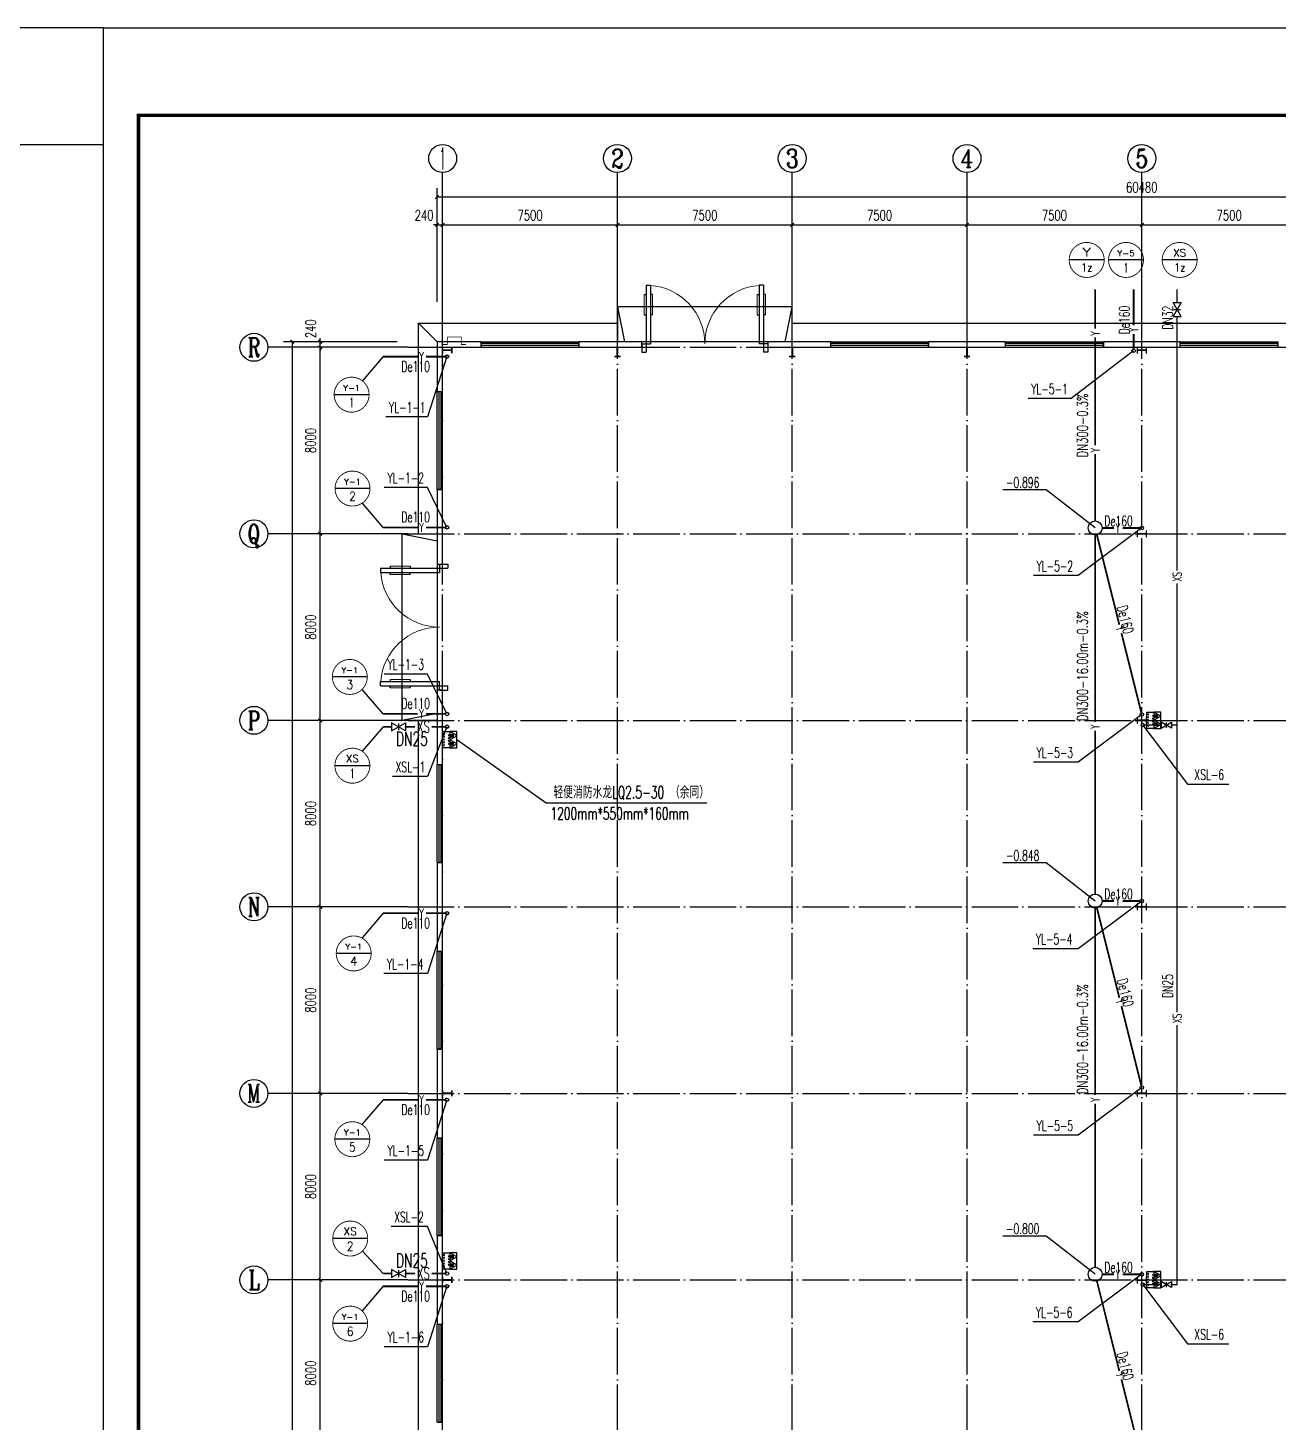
# Model space of a CAD drawing. Extents: x 14033796 to 29392202, y -1365078 to -465345.
# Drawn here: x 14678167 to 14731816, y -632743 to -572943 of the extents above; entities that cross this region are included whole.
import ezdxf
from ezdxf.enums import TextEntityAlignment as Align

# ---------------------------------------------------------------- set-up
doc = ezdxf.new("R2010")
doc.units = 0
doc.header["$LTSCALE"] = 1000
doc.header["$MEASUREMENT"] = 0
doc.linetypes.add('DOTE', pattern=[2.42, 2, -0.2, 0.02, -0.2])
for name, color, linetype in [('AXIS', 3, 'Continuous'), ('AXIS_TEXT', 7, 'Continuous'), ('COLUMN', 2, 'Continuous'), ('DIM_消防', 3, 'Continuous'), ('DIM_雨水', 3, 'Continuous'), ('DOTE', 8, 'DOTE'), ('EQUIP_消防', 7, 'Continuous'), ('PIPE-消防', 1, 'Continuous'), ('PIPE-雨水', 4, 'Continuous'), ('TEXT_消防', 7, 'Continuous'), ('TEXT_雨水', 7, 'Continuous'), ('TK', 4, 'Continuous'), ('TWT_LEAD', 3, 'Continuous'), ('TWT_TEXT', 7, 'Continuous'), ('VALVE_消防', 7, 'Continuous'), ('VPIPE-消防', 1, 'Continuous'), ('VPIPE-雨水', 4, 'Continuous'), ('WALL-PARAPET', 6, 'Continuous'), ('WELL_雨水', 4, 'Continuous'), ('WINDOW', 4, 'Continuous')]:
    doc.layers.add(name, color=color, linetype=linetype)
doc.styles.add('_TCH_AXIS', font='COMPLEX', dxfattribs={"bigfont": 'GBCBIG'})
doc.styles.add('_TCH_DIM', font='SIMPLEX', dxfattribs={"bigfont": 'GBCBIG'})
doc.styles.add('_TCH_DIM_T3', font='SIMPLEX', dxfattribs={"width": 0.705882, "bigfont": 'GBCBIG'})
doc.styles.add('_TWT_CIRCLE', font='COMPLEX', dxfattribs={"width": 1.1, "height": 3, "bigfont": 'HZTXT'})
doc.styles.add('_TWT_PIPEDN', font='SIMPLEX', dxfattribs={"width": 0.8, "height": 3, "bigfont": 'HZTXT'})
doc.styles.add('_TWT_PIPETEXT', font='COMPLEX', dxfattribs={"width": 0.8, "height": 2.5, "bigfont": 'HZTXT'})
doc.styles.add('_TWT_SERIAL', font='COMPLEX', dxfattribs={"width": 0.8, "height": 3, "bigfont": 'HZTXT'})
doc.styles.add('COMPLEX', font='COMPLEX')
doc.dimstyles.new('_TCH_ARCH&&150', dxfattribs={"dimtxt": 446.25, "dimasz": 150, "dimexe": 375, "dimexo": 450, "dimgap": 189.375, "dimtad": 1, "dimdec": 0, "dimzin": 0, "dimdsep": 46, "dimtxsty": '_TCH_DIM_T3', "dimblk": 'ARCHTICK', "dimcen": 0.09, "dimclrt": 7, "dimazin": 2, "dimtfac": 1, "dimtdec": 0, "dimtix": 1, "dimtmove": 2, "dimatfit": 3, "dimfxl": 0, "dimtolj": 1, "dimtzin": 0, "dimarcsym": 0})

# ---------------------------------------------------------------- blocks, each defined once
blk = doc.blocks.new('A$C797E1D2B')
at = {"layer": 'COLUMN'}
h = blk.add_hatch(color=256, dxfattribs=at)
h.paths.add_polyline_path([(125, 400), (250, 400), (250, 388), (130, 388), (130, 200), (125, 200)])
h.paths.add_polyline_path([(0, 400), (125, 400), (125, 200), (120, 200), (120, 388), (0, 388)])
h.paths.add_polyline_path([(0, 12), (120, 12), (120, 200), (125, 200), (125, 0), (0, 0)])
h.paths.add_polyline_path([(125, 200), (130, 200), (130, 12), (250, 12), (250, 0), (125, 0)])
blk.add_lwpolyline([(250, 0), (250, 12), (130, 12), (130, 388), (250, 388), (250, 400), (0, 400), (0, 388), (120, 388), (120, 12), (0, 12), (0, 0)], close=True, dxfattribs=at)
blk = doc.blocks.new('消防软管卷盘')
blk.add_lwpolyline([(4963954, 151899), (4963954, 150312), (4964641, 150312), (4964641, 151899)], close=True)
for points, const_width in [([(4964134, 151704), (4964482, 151704)], 1), ([(4964134, 151566), (4964482, 151566)], 1), ([(4964134, 151428), (4964482, 151428)], 1), ([(4964134, 151290), (4964482, 151290)], 1), ([(4964134, 151152), (4964482, 151152)], 1), ([(4964134, 151014), (4964482, 151014)], 0.1), ([(4964134, 150876), (4964482, 150876)], 1), ([(4964134, 150738), (4964482, 150738)], 1), ([(4964150, 150600), (4964499, 150600)], 1), ([(4964150, 150462), (4964499, 150462)], 1)]:
    blk.add_lwpolyline(points, dxfattribs=dict(const_width=const_width))
for centre, start, end in [((4964134, 151636), 90, 270), ((4964134, 151360), 90, 270), ((4964134, 151084), 90, 270), ((4964134, 150808), 90, 270), ((4964150, 150532), 90, 270), ((4964482, 151498), 270, 90), ((4964482, 151222), 270, 90), ((4964482, 150946), 270, 90), ((4964499, 150670), 270, 90)]:
    blk.add_arc(centre, 69, start, end)
blk = doc.blocks.new('$TwtSys$00000546')
h = blk.add_hatch()
h.set_pattern_fill('ANSI31', color=256, scale=200, style=0)
h.set_pattern_definition([(45, (-38543.802, -6670.83), (-17.67767, 17.67767), [])])
h.paths.add_polyline_path([(-65, 174), (65, 174), (65, 44), (-65, 44)])
for points in [[(0, 344), (-198, 0), (198, 0)], [(-65, 174), (65, 174), (65, 44), (-65, 44)]]:
    blk.add_lwpolyline(points, close=True)
blk = doc.blocks.new('92623')
blk.add_lwpolyline([(8910066, 83014), (8909273, 83014), (8909273, 82670), (8910066, 82670)], close=True)
at = {"xscale": -0.5, "yscale": 0.5, "zscale": 0.5, "rotation": 89.99999999998747}
blk.add_blockref('消防软管卷盘', (8985223, 2565334), dxfattribs=at)
at = {"layer": 'EQUIP_消防', "rotation": 180}
for p in [(8909471, 83014), (8909868, 83014)]:
    blk.add_blockref('$TwtSys$00000546', p, dxfattribs=at)
blk = doc.blocks.new('GeYuanFrame_42705131', base_point=(20.09, 4.53))
at = {"layer": 'TK'}
blk.add_lwpolyline([(20.09, 4.53), (20.09, 598.53), (1071.09, 598.53), (1071.09, 4.53)], close=True, dxfattribs=at)
at = {"layer": 'TK', "const_width": 1}
blk.add_lwpolyline([(45.09, 588.53), (1061.09, 588.53), (1061.09, 14.53), (45.09, 14.53)], close=True, dxfattribs=at)
blk = doc.blocks.new('$DorLib2D$00000011')
for p, q in [((-0.467, 0.471), (-0.467, -0.062)), ((-0.467, 0.471), (-0.433, 0.471)), ((-0.433, 0.471), (-0.433, 0.004)), ((0.433, 0.471), (0.433, 0.004)), ((0.467, 0.471), (0.433, 0.471)), ((0.467, 0.471), (0.467, -0.062)), ((-0.483, 0.396), (-0.467, 0.396)), ((-0.417, 0.396), (-0.433, 0.396)), ((0.417, 0.396), (0.433, 0.396)), ((0.483, 0.396), (0.467, 0.396)), ((-0.483, 0.235), (-0.467, 0.235)), ((-0.417, 0.235), (-0.433, 0.235)), ((0.417, 0.235), (0.433, 0.235)), ((0.483, 0.235), (0.467, 0.235)), ((-0.5, 0.004), (-0.433, 0.004)), ((-0.5, 0.004), (-0.5, -0.062)), ((0.5, 0.004), (0.433, 0.004)), ((0.5, 0.004), (0.5, -0.062)), ((-0.5, -0.062), (-0.467, -0.062)), ((0.5, -0.062), (0.467, -0.062))]:
    blk.add_line(p, q)
at = {"lineweight": 13}
for p, q in [((-0.483, 0.396), (-0.483, 0.235)), ((-0.417, 0.396), (-0.417, 0.235)), ((0.417, 0.396), (0.417, 0.235)), ((0.483, 0.396), (0.483, 0.235))]:
    blk.add_line(p, q, dxfattribs=at)
for centre, start, end in [((-0.467, 0.004), 0, 85.904), ((0.467, 0.004), 94.096, 180)]:
    blk.add_arc(centre, 0.467, start, end, dxfattribs=at)
blk = doc.blocks.new('$TCHSYS$WIN2D')
for p, q in [((-0.5, 0.5), (0.5, 0.5)), ((-0.5, 0.5), (-0.5, -0.5)), ((0.5, 0.5), (0.5, -0.5)), ((0.5, 0.167), (-0.5, 0.167)), ((0.5, -0.167), (-0.5, -0.167)), ((-0.5, -0.5), (0.5, -0.5))]:
    blk.add_line(p, q)
blk = doc.blocks.new('_AXISO')
blk.add_circle((0, 0), 0.5)
at = {"layer": 'AXIS_TEXT', "style": 'COMPLEX', "width": 1.041667}
blk.add_attdef('A', text='', height=0.56, dxfattribs=at).set_placement((-0.25, -0.28), (0.25, -0.28), align=Align.FIT)
blk = doc.blocks.new('_ArchTick')
at = {"color": 0, "linetype": 'ByBlock', "const_width": 0.4}
blk.add_lwpolyline([(-0.5, -0.5), (0.5, 0.5)], dxfattribs=at)
blk = doc.blocks.new('*D74')
at = {"layer": 'AXIS', "color": 0, "lineweight": -2}
for p, q in [((14695726, -584693), (14695726, -579818)), ((14756206, -584693), (14756206, -579818)), ((14695726, -580193), (14756206, -580193))]:
    blk.add_line(p, q, dxfattribs=at)
at = {"layer": 'Defpoints', "color": 0}
for p in [(14756206, -580193), (14695726, -585143), (14756206, -585143)]:
    blk.add_point(p, dxfattribs=at)
at = {"layer": 'AXIS', "color": 0, "lineweight": -2, "xscale": 150, "yscale": 150, "zscale": 150, "rotation": 180}
blk.add_blockref('_ArchTick', (14695726, -580193), dxfattribs=at)
at = {"layer": 'AXIS', "color": 0, "lineweight": -2, "xscale": 150, "yscale": 150, "zscale": 150}
blk.add_blockref('_ArchTick', (14756206, -580193), dxfattribs=at)
at = {"layer": 'AXIS', "color": 7, "insert": (14725966, -579780), "char_height": 446.2, "attachment_point": 5, "style": '_TCH_DIM_T3'}
blk.add_mtext('\\A1;60480', dxfattribs=at)
blk = doc.blocks.new('*D75')
at = {"layer": 'AXIS', "color": 0, "lineweight": -2}
for p, q in [((14695726, -584693), (14695726, -581018)), ((14695966, -584693), (14695966, -581018)), ((14695726, -581393), (14695576, -581393)), ((14695726, -581393), (14695966, -581393)), ((14695966, -581393), (14696116, -581393))]:
    blk.add_line(p, q, dxfattribs=at)
at = {"layer": 'Defpoints', "color": 0}
for p in [(14695966, -581393), (14695726, -585143), (14695966, -585143)]:
    blk.add_point(p, dxfattribs=at)
at = {"layer": 'AXIS', "color": 0, "lineweight": -2, "xscale": 150, "yscale": 150, "zscale": 150}
blk.add_blockref('_ArchTick', (14695726, -581393), dxfattribs=at)
at = {"layer": 'AXIS', "color": 0, "lineweight": -2, "xscale": 150, "yscale": 150, "zscale": 150, "rotation": 180}
blk.add_blockref('_ArchTick', (14695966, -581393), dxfattribs=at)
at = {"layer": 'AXIS', "color": 7, "insert": (14695171, -580980), "char_height": 446.2, "attachment_point": 5, "style": '_TCH_DIM_T3'}
blk.add_mtext('\\A1;240', dxfattribs=at)
blk = doc.blocks.new('*D76')
at = {"layer": 'AXIS', "color": 0, "lineweight": -2}
for p, q in [((14695966, -584693), (14695966, -581018)), ((14703466, -584693), (14703466, -581018)), ((14695966, -581393), (14703466, -581393))]:
    blk.add_line(p, q, dxfattribs=at)
at = {"layer": 'Defpoints', "color": 0}
for p in [(14703466, -581393), (14695966, -585143), (14703466, -585143)]:
    blk.add_point(p, dxfattribs=at)
at = {"layer": 'AXIS', "color": 0, "lineweight": -2, "xscale": 150, "yscale": 150, "zscale": 150, "rotation": 180}
blk.add_blockref('_ArchTick', (14695966, -581393), dxfattribs=at)
at = {"layer": 'AXIS', "color": 0, "lineweight": -2, "xscale": 150, "yscale": 150, "zscale": 150}
blk.add_blockref('_ArchTick', (14703466, -581393), dxfattribs=at)
at = {"layer": 'AXIS', "color": 7, "insert": (14699716, -580980), "char_height": 446.2, "attachment_point": 5, "style": '_TCH_DIM_T3'}
blk.add_mtext('\\A1;7500', dxfattribs=at)
blk = doc.blocks.new('*D77')
at = {"layer": 'AXIS', "color": 0, "lineweight": -2}
for p, q in [((14703466, -584693), (14703466, -581018)), ((14710966, -584693), (14710966, -581018)), ((14703466, -581393), (14710966, -581393))]:
    blk.add_line(p, q, dxfattribs=at)
at = {"layer": 'Defpoints', "color": 0}
for p in [(14710966, -581393), (14703466, -585143), (14710966, -585143)]:
    blk.add_point(p, dxfattribs=at)
at = {"layer": 'AXIS', "color": 0, "lineweight": -2, "xscale": 150, "yscale": 150, "zscale": 150, "rotation": 180}
blk.add_blockref('_ArchTick', (14703466, -581393), dxfattribs=at)
at = {"layer": 'AXIS', "color": 0, "lineweight": -2, "xscale": 150, "yscale": 150, "zscale": 150}
blk.add_blockref('_ArchTick', (14710966, -581393), dxfattribs=at)
at = {"layer": 'AXIS', "color": 7, "insert": (14707216, -580980), "char_height": 446.2, "attachment_point": 5, "style": '_TCH_DIM_T3'}
blk.add_mtext('\\A1;7500', dxfattribs=at)
blk = doc.blocks.new('*D78')
at = {"layer": 'AXIS', "color": 0, "lineweight": -2}
for p, q in [((14710966, -584693), (14710966, -581018)), ((14718466, -584693), (14718466, -581018)), ((14710966, -581393), (14718466, -581393))]:
    blk.add_line(p, q, dxfattribs=at)
at = {"layer": 'Defpoints', "color": 0}
for p in [(14718466, -581393), (14710966, -585143), (14718466, -585143)]:
    blk.add_point(p, dxfattribs=at)
at = {"layer": 'AXIS', "color": 0, "lineweight": -2, "xscale": 150, "yscale": 150, "zscale": 150, "rotation": 180}
blk.add_blockref('_ArchTick', (14710966, -581393), dxfattribs=at)
at = {"layer": 'AXIS', "color": 0, "lineweight": -2, "xscale": 150, "yscale": 150, "zscale": 150}
blk.add_blockref('_ArchTick', (14718466, -581393), dxfattribs=at)
at = {"layer": 'AXIS', "color": 7, "insert": (14714716, -580980), "char_height": 446.2, "attachment_point": 5, "style": '_TCH_DIM_T3'}
blk.add_mtext('\\A1;7500', dxfattribs=at)
blk = doc.blocks.new('*D79')
at = {"layer": 'AXIS', "color": 0, "lineweight": -2}
for p, q in [((14718466, -584693), (14718466, -581018)), ((14725966, -584693), (14725966, -581018)), ((14718466, -581393), (14725966, -581393))]:
    blk.add_line(p, q, dxfattribs=at)
at = {"layer": 'Defpoints', "color": 0}
for p in [(14725966, -581393), (14718466, -585143), (14725966, -585143)]:
    blk.add_point(p, dxfattribs=at)
at = {"layer": 'AXIS', "color": 0, "lineweight": -2, "xscale": 150, "yscale": 150, "zscale": 150, "rotation": 180}
blk.add_blockref('_ArchTick', (14718466, -581393), dxfattribs=at)
at = {"layer": 'AXIS', "color": 0, "lineweight": -2, "xscale": 150, "yscale": 150, "zscale": 150}
blk.add_blockref('_ArchTick', (14725966, -581393), dxfattribs=at)
at = {"layer": 'AXIS', "color": 7, "insert": (14722216, -580980), "char_height": 446.2, "attachment_point": 5, "style": '_TCH_DIM_T3'}
blk.add_mtext('\\A1;7500', dxfattribs=at)
blk = doc.blocks.new('*D80')
at = {"layer": 'AXIS', "color": 0, "lineweight": -2}
for p, q in [((14725966, -584693), (14725966, -581018)), ((14733466, -584693), (14733466, -581018)), ((14725966, -581393), (14733466, -581393))]:
    blk.add_line(p, q, dxfattribs=at)
at = {"layer": 'Defpoints', "color": 0}
for p in [(14733466, -581393), (14725966, -585143), (14733466, -585143)]:
    blk.add_point(p, dxfattribs=at)
at = {"layer": 'AXIS', "color": 0, "lineweight": -2, "xscale": 150, "yscale": 150, "zscale": 150, "rotation": 180}
blk.add_blockref('_ArchTick', (14725966, -581393), dxfattribs=at)
at = {"layer": 'AXIS', "color": 0, "lineweight": -2, "xscale": 150, "yscale": 150, "zscale": 150}
blk.add_blockref('_ArchTick', (14733466, -581393), dxfattribs=at)
at = {"layer": 'AXIS', "color": 7, "insert": (14729716, -580980), "char_height": 446.2, "attachment_point": 5, "style": '_TCH_DIM_T3'}
blk.add_mtext('\\A1;7500', dxfattribs=at)
blk = doc.blocks.new('*D85')
at = {"layer": 'AXIS', "color": 0, "lineweight": -2}
for p, q in [((14694016, -586403), (14689141, -586403)), ((14689516, -706883), (14689516, -586403)), ((14694016, -706883), (14689141, -706883))]:
    blk.add_line(p, q, dxfattribs=at)
at = {"layer": 'Defpoints', "color": 0}
for p in [(14689516, -586403), (14694466, -586403), (14694466, -706883)]:
    blk.add_point(p, dxfattribs=at)
at = {"layer": 'AXIS', "color": 0, "lineweight": -2, "xscale": 150, "yscale": 150, "zscale": 150}
for p, rotation in [((14689516, -586403), 90), ((14689516, -706883), 270)]:
    blk.add_blockref('_ArchTick', p, dxfattribs=dict(at, rotation=rotation))
at = {"layer": 'AXIS', "color": 7, "insert": (14689104, -646643), "char_height": 446.2, "attachment_point": 5, "rotation": 90, "style": '_TCH_DIM_T3'}
blk.add_mtext('\\A1;120480', dxfattribs=at)
blk = doc.blocks.new('*D96')
at = {"layer": 'AXIS', "color": 0, "lineweight": -2}
for p, q in [((14694016, -626643), (14690341, -626643)), ((14690716, -634643), (14690716, -626643)), ((14694016, -634643), (14690341, -634643))]:
    blk.add_line(p, q, dxfattribs=at)
at = {"layer": 'Defpoints', "color": 0}
for p in [(14690716, -626643), (14694466, -626643), (14694466, -634643)]:
    blk.add_point(p, dxfattribs=at)
at = {"layer": 'AXIS', "color": 0, "lineweight": -2, "xscale": 150, "yscale": 150, "zscale": 150}
for p, rotation in [((14690716, -626643), 90), ((14690716, -634643), 270)]:
    blk.add_blockref('_ArchTick', p, dxfattribs=dict(at, rotation=rotation))
at = {"layer": 'AXIS', "color": 7, "insert": (14690304, -630643), "char_height": 446.2, "attachment_point": 5, "rotation": 90, "style": '_TCH_DIM_T3'}
blk.add_mtext('\\A1;8000', dxfattribs=at)
blk = doc.blocks.new('*D97')
at = {"layer": 'AXIS', "color": 0, "lineweight": -2}
for p, q in [((14694016, -618643), (14690341, -618643)), ((14690716, -626643), (14690716, -618643)), ((14694016, -626643), (14690341, -626643))]:
    blk.add_line(p, q, dxfattribs=at)
at = {"layer": 'Defpoints', "color": 0}
for p in [(14690716, -618643), (14694466, -618643), (14694466, -626643)]:
    blk.add_point(p, dxfattribs=at)
at = {"layer": 'AXIS', "color": 0, "lineweight": -2, "xscale": 150, "yscale": 150, "zscale": 150}
for p, rotation in [((14690716, -618643), 90), ((14690716, -626643), 270)]:
    blk.add_blockref('_ArchTick', p, dxfattribs=dict(at, rotation=rotation))
at = {"layer": 'AXIS', "color": 7, "insert": (14690304, -622643), "char_height": 446.2, "attachment_point": 5, "rotation": 90, "style": '_TCH_DIM_T3'}
blk.add_mtext('\\A1;8000', dxfattribs=at)
blk = doc.blocks.new('*D98')
at = {"layer": 'AXIS', "color": 0, "lineweight": -2}
for p, q in [((14694016, -610643), (14690341, -610643)), ((14690716, -618643), (14690716, -610643)), ((14694016, -618643), (14690341, -618643))]:
    blk.add_line(p, q, dxfattribs=at)
at = {"layer": 'Defpoints', "color": 0}
for p in [(14690716, -610643), (14694466, -610643), (14694466, -618643)]:
    blk.add_point(p, dxfattribs=at)
at = {"layer": 'AXIS', "color": 0, "lineweight": -2, "xscale": 150, "yscale": 150, "zscale": 150}
for p, rotation in [((14690716, -610643), 90), ((14690716, -618643), 270)]:
    blk.add_blockref('_ArchTick', p, dxfattribs=dict(at, rotation=rotation))
at = {"layer": 'AXIS', "color": 7, "insert": (14690304, -614643), "char_height": 446.2, "attachment_point": 5, "rotation": 90, "style": '_TCH_DIM_T3'}
blk.add_mtext('\\A1;8000', dxfattribs=at)
blk = doc.blocks.new('*D99')
at = {"layer": 'AXIS', "color": 0, "lineweight": -2}
for p, q in [((14694016, -602643), (14690341, -602643)), ((14690716, -610643), (14690716, -602643)), ((14694016, -610643), (14690341, -610643))]:
    blk.add_line(p, q, dxfattribs=at)
at = {"layer": 'Defpoints', "color": 0}
for p in [(14690716, -602643), (14694466, -602643), (14694466, -610643)]:
    blk.add_point(p, dxfattribs=at)
at = {"layer": 'AXIS', "color": 0, "lineweight": -2, "xscale": 150, "yscale": 150, "zscale": 150}
for p, rotation in [((14690716, -602643), 90), ((14690716, -610643), 270)]:
    blk.add_blockref('_ArchTick', p, dxfattribs=dict(at, rotation=rotation))
at = {"layer": 'AXIS', "color": 7, "insert": (14690304, -606643), "char_height": 446.2, "attachment_point": 5, "rotation": 90, "style": '_TCH_DIM_T3'}
blk.add_mtext('\\A1;8000', dxfattribs=at)
blk = doc.blocks.new('*D100')
at = {"layer": 'AXIS', "color": 0, "lineweight": -2}
for p, q in [((14694016, -594643), (14690341, -594643)), ((14690716, -602643), (14690716, -594643)), ((14694016, -602643), (14690341, -602643))]:
    blk.add_line(p, q, dxfattribs=at)
at = {"layer": 'Defpoints', "color": 0}
for p in [(14690716, -594643), (14694466, -594643), (14694466, -602643)]:
    blk.add_point(p, dxfattribs=at)
at = {"layer": 'AXIS', "color": 0, "lineweight": -2, "xscale": 150, "yscale": 150, "zscale": 150}
for p, rotation in [((14690716, -594643), 90), ((14690716, -602643), 270)]:
    blk.add_blockref('_ArchTick', p, dxfattribs=dict(at, rotation=rotation))
at = {"layer": 'AXIS', "color": 7, "insert": (14690304, -598643), "char_height": 446.2, "attachment_point": 5, "rotation": 90, "style": '_TCH_DIM_T3'}
blk.add_mtext('\\A1;8000', dxfattribs=at)
blk = doc.blocks.new('*D101')
at = {"layer": 'AXIS', "color": 0, "lineweight": -2}
for p, q in [((14694016, -586643), (14690341, -586643)), ((14690716, -594643), (14690716, -586643)), ((14694016, -594643), (14690341, -594643))]:
    blk.add_line(p, q, dxfattribs=at)
at = {"layer": 'Defpoints', "color": 0}
for p in [(14690716, -586643), (14694466, -586643), (14694466, -594643)]:
    blk.add_point(p, dxfattribs=at)
at = {"layer": 'AXIS', "color": 0, "lineweight": -2, "xscale": 150, "yscale": 150, "zscale": 150}
for p, rotation in [((14690716, -586643), 90), ((14690716, -594643), 270)]:
    blk.add_blockref('_ArchTick', p, dxfattribs=dict(at, rotation=rotation))
at = {"layer": 'AXIS', "color": 7, "insert": (14690304, -590643), "char_height": 446.2, "attachment_point": 5, "rotation": 90, "style": '_TCH_DIM_T3'}
blk.add_mtext('\\A1;8000', dxfattribs=at)
blk = doc.blocks.new('*D102')
at = {"layer": 'AXIS', "color": 0, "lineweight": -2}
for p, q in [((14694016, -586403), (14690341, -586403)), ((14690716, -586403), (14690716, -586253)), ((14690716, -586643), (14690716, -586403)), ((14694016, -586643), (14690341, -586643)), ((14690716, -586643), (14690716, -586793))]:
    blk.add_line(p, q, dxfattribs=at)
at = {"layer": 'Defpoints', "color": 0}
for p in [(14690716, -586403), (14694466, -586403), (14694466, -586643)]:
    blk.add_point(p, dxfattribs=at)
at = {"layer": 'AXIS', "color": 0, "lineweight": -2, "xscale": 150, "yscale": 150, "zscale": 150}
for p, rotation in [((14690716, -586403), 270), ((14690716, -586643), 90)]:
    blk.add_blockref('_ArchTick', p, dxfattribs=dict(at, rotation=rotation))
at = {"layer": 'AXIS', "color": 7, "insert": (14690304, -585848), "char_height": 446.2, "attachment_point": 5, "rotation": 90, "style": '_TCH_DIM_T3'}
blk.add_mtext('\\A1;240', dxfattribs=at)
blk = doc.blocks.new('$VALVE$00000296')
for points in [[(-125, 72), (-125, -72), (125, 72), (125, -72), (-125, 72)], [(0, 60), (0, -64)]]:
    blk.add_lwpolyline(points)
for p in [(-125, 0), (125, 0)]:
    blk.add_point(p)
blk = doc.blocks.new('$TWTSYS$00000187')
blk.add_circle((0, 0, 0), 0.5)

msp = doc.modelspace()

# ---------------------------------------------------------------- hatches: boundary and pattern name
at = {"layer": 'PIPE-消防', "linetype": 'Continuous'}
for points in [[(14727479.3, -626845.5), (14727505.6, -626845.5), (14727505.6, -626871.8)], [(14727479.3, -626845.5), (14727479.3, -626871.8), (14727505.6, -626871.8)]]:
    msp.add_hatch(color=256, dxfattribs=at).paths.add_polyline_path(points)

# ---------------------------------------------------------------- linework, layer by layer
at = {"color": 8, "ltscale": 0.5}
for p, q in [((14703466.1, -584902.5), (14703766.1, -586402.5)), ((14710666.1, -586402.5), (14710966.1, -584902.5)), ((14695726.1, -586402.5), (14694926.1, -585602.5)), ((14694226.1, -594642.5), (14695726.1, -594942.5)), ((14695726.1, -602342.5), (14694226.1, -602642.5))]:
    msp.add_line(p, q, dxfattribs=at)
at = {"color": 3}
for p, q in [((14700402.3, -606199.1), (14696572.3, -603475.5)), ((14707302.7, -606199.1), (14700402.3, -606199.1))]:
    msp.add_line(p, q, dxfattribs=at)
at = {"ltscale": 0.5}
msp.add_lwpolyline([(14676416.1, -572942.5), (14676416.1, -577942.5), (14681416.1, -577942.5), (14681416.1, -572942.5)], close=True, dxfattribs=at)
at = {"color": 8, "ltscale": 0.5}
for points in [[(14710966.1, -586402.5), (14710966.1, -584902.5), (14703466.1, -584902.5), (14703466.1, -586402.5)], [(14694926.1, -594642.5), (14694926.1, -585602.5), (14703466.1, -585602.5)], [(14710966.1, -585602.5), (14740966.1, -585602.5)], [(14695726.1, -602642.5), (14694226.1, -602642.5), (14694226.1, -594642.5), (14695726.1, -594642.5)], [(14694926.1, -642642.5), (14694926.1, -602642.5)]]:
    msp.add_lwpolyline(points, dxfattribs=at)
at = {"color": 8, "const_width": 30}
msp.add_lwpolyline([(14695966.1, -586522.5), (14696166.1, -586522.5), (14696166.1, -586202.5), (14696766.1, -586202.5), (14696766.1, -586522.5), (14696966.1, -586522.5)], dxfattribs=at)
at = {"layer": 'AXIS'}
for p, q in [((14695966.1, -585142.5), (14695966.1, -579142.5)), ((14703466.1, -585142.5), (14703466.1, -579142.5)), ((14710966.1, -585142.5), (14710966.1, -579142.5)), ((14718466.1, -585142.5), (14718466.1, -579142.5)), ((14725966.1, -585142.5), (14725966.1, -579142.5)), ((14694466.1, -586642.5), (14688466.1, -586642.5)), ((14694466.1, -594642.5), (14688466.1, -594642.5)), ((14694466.1, -602642.5), (14688466.1, -602642.5)), ((14694466.1, -610642.5), (14688466.1, -610642.5)), ((14694466.1, -618642.5), (14688466.1, -618642.5)), ((14694466.1, -626642.5), (14688466.1, -626642.5))]:
    msp.add_line(p, q, dxfattribs=at)
at = {"layer": 'DIM_消防'}
for p, q in [((14724352.7, -582895.8), (14722852.7, -582895.8)), ((14726039.2, -582895.8), (14724539.2, -582895.8)), ((14728341, -582895.8), (14726841, -582895.8)), ((14693409, -587042.7), (14692517.5, -588091.1)), ((14692809.4, -588674.6), (14691309.4, -588674.6)), ((14692847.2, -592701.4), (14691347.2, -592701.4)), ((14693409, -594367.7), (14692517.5, -593319.3)), ((14692731.4, -600780.8), (14691231.4, -600780.8)), ((14693409, -602367.7), (14692517.5, -601319.3)), ((14693409, -602917.3), (14692517.5, -603965.7)), ((14696149.3, -602917.3), (14695311.4, -605052.1, 3000)), ((14726007.1, -602845.5), (14727931.3, -605380.3)), ((14692841.7, -604588.2), (14691341.7, -604588.2)), ((14695311.4, -605052.1, 3000), (14693814.8, -605052.1, 3000)), ((14727931.3, -605380.3), (14729703.7, -605380.3)), ((14693409, -610917.7), (14692517.5, -611966.1)), ((14692898.7, -612641), (14691398.7, -612641)), ((14693409, -618917.7), (14692517.5, -619966.1)), ((14692839.8, -620607.3), (14691339.8, -620607.3)), ((14692750.3, -624869.4), (14691250.3, -624869.4)), ((14695311.4, -624349.7, 3000), (14693750, -624349.7, 3000)), ((14696149.3, -626367.3), (14695311.4, -624349.7, 3000)), ((14693409, -626367.3), (14692517.5, -625402.6)), ((14693409, -626917.7), (14692517.5, -627966.1)), ((14726007.1, -626845.5), (14727931.3, -629380.3)), ((14692747.4, -628519.2), (14691247.4, -628519.2)), ((14727931.3, -629380.3), (14729703.7, -629380.3))]:
    msp.add_line(p, q, dxfattribs=at)
at = {"layer": 'DIM_消防', "const_width": 37.5}
for points in [[(14724352.7, -582895.8, 1), (14722852.7, -582895.8, 1)], [(14726039.2, -582895.8, 1), (14724539.2, -582895.8, 1)], [(14728341, -582895.8, 1), (14726841, -582895.8, 1)], [(14692809.4, -588674.6, 1), (14691309.4, -588674.6, 1)], [(14692847.2, -592701.4, 1), (14691347.2, -592701.4, 1)], [(14692731.4, -600780.8, 1), (14691231.4, -600780.8, 1)], [(14692841.7, -604588.2, 1), (14691341.7, -604588.2, 1)], [(14692898.7, -612641, 1), (14691398.7, -612641, 1)], [(14692839.8, -620607.3, 1), (14691339.8, -620607.3, 1)], [(14692750.3, -624869.4, 1), (14691250.3, -624869.4, 1)], [(14692747.4, -628519.2, 1), (14691247.4, -628519.2, 1)]]:
    msp.add_lwpolyline(points, format="xyb", close=True, dxfattribs=at)
at = {"layer": 'DIM_雨水'}
for p, q in [((14696149.3, -587042.7), (14695315.3, -589631.9)), ((14725615.7, -586792.5), (14722940.4, -588836.2)), ((14722940.4, -588836.2), (14721087.7, -588836.2)), ((14695315.3, -589631.9), (14693529.6, -589631.9)), ((14695315.3, -592655.9), (14693462.6, -592655.9)), ((14696149.3, -594367.7), (14695315.3, -592655.9)), ((14725966.1, -594392.5, 3000), (14723235.7, -596436.2)), ((14723235.7, -596436.2), (14721315.7, -596436.2)), ((14695315.3, -600655.9), (14693462.6, -600655.9)), ((14696149.3, -602367.7), (14695315.3, -600655.9)), ((14725966.1, -602392.5, 3000), (14723235.7, -604436.2)), ((14723235.7, -604436.2), (14721315.7, -604436.2)), ((14725966.1, -610392.5, 3000), (14723235.7, -612436.2)), ((14696149.3, -610917.7), (14695315.3, -613506.9)), ((14723235.7, -612436.2), (14721288.7, -612436.2)), ((14695315.3, -613506.9), (14693435.7, -613506.9)), ((14696149.3, -618917.7), (14695315.3, -621506.9)), ((14725966.1, -618392.5, 3000), (14723235.7, -620436.2)), ((14723235.7, -620436.2), (14721315.7, -620436.2)), ((14695315.3, -621506.9), (14693462.6, -621506.9)), ((14725966.1, -626402.5, 3000), (14723235.7, -628446.2)), ((14696149.3, -626917.7), (14695315.3, -629506.9)), ((14723235.7, -628446.2), (14721288.7, -628446.2)), ((14695315.3, -629506.9), (14693462.6, -629506.9))]:
    msp.add_line(p, q, dxfattribs=at)
at = {"layer": 'DOTE'}
for p, q in [((14695966.1, -708142.5), (14695966.1, -585142.5)), ((14703466.1, -708142.5), (14703466.1, -585142.5)), ((14710966.1, -708142.5), (14710966.1, -585142.5)), ((14718466.1, -708142.5), (14718466.1, -585142.5)), ((14725966.1, -708142.5), (14725966.1, -585142.5)), ((14694466.1, -586642.5), (14757466.1, -586642.5)), ((14694466.1, -594642.5), (14757466.1, -594642.5)), ((14694466.1, -602642.5), (14757466.1, -602642.5)), ((14694466.1, -610642.5), (14757466.1, -610642.5)), ((14694466.1, -618642.5), (14757466.1, -618642.5)), ((14694466.1, -626642.5), (14757466.1, -626642.5))]:
    msp.add_line(p, q, dxfattribs=at)
at = {"layer": 'PIPE-消防', "linetype": 'Continuous', "ltscale": 0.75, "const_width": 52.5}
for points in [[(14727479.3, -584717), (14727479.3, -584152.7)], [(14727479.3, -596228.6), (14727479.3, -585317)], [(14727479.3, -602845.5), (14727479.3, -596767.2)], [(14726082.1, -602845.5), (14726791.4, -602845.5)], [(14727241.4, -602845.5), (14727479.3, -602845.5)], [(14727479.3, -615170.2), (14727479.3, -602845.5)], [(14727479.3, -626845.5), (14727479.3, -615708.7)], [(14726082.1, -626845.5), (14726791.4, -626845.5)], [(14727241.4, -626845.5), (14727479.3, -626845.5)]]:
    msp.add_lwpolyline(points, dxfattribs=at)
at = {"layer": 'PIPE-消防', "linetype": 'Continuous', "const_width": 70}
for points in [[(14693777.4, -602917.3), (14693425.7, -602917.3)], [(14694772.2, -602917.3), (14694377.4, -602917.3)], [(14696049.3, -602917.3), (14695490.3, -602917.3)], [(14693777.4, -626367.3), (14693425.7, -626367.3)], [(14694772.2, -626367.3), (14694377.4, -626367.3)], [(14696049.3, -626367.3), (14695490.3, -626367.3)]]:
    msp.add_lwpolyline(points, dxfattribs=at)
at = {"layer": 'PIPE-雨水', "linetype": 'Continuous', "ltscale": 0.75, "const_width": 75}
for points in [[(14723966.1, -585850.4), (14723966.1, -584152.7)], [(14725615.7, -585700.7), (14725615.7, -584152.7)], [(14725615.7, -586717.5), (14725615.7, -586067.8)], [(14723966.1, -590851.5), (14723966.1, -586217.6)], [(14694888.6, -587042.7), (14693409, -587042.7)], [(14696074.3, -587042.7), (14695255.7, -587042.7)], [(14723966.1, -594092.5), (14723966.1, -591218.7)], [(14694888.6, -594367.7), (14693409, -594367.7)], [(14696074.3, -594367.7), (14695255.7, -594367.7)], [(14723966.1, -602717.4), (14723966.1, -594692.5)], [(14724038.9, -594683.6), (14725003.3, -598541.1)], [(14725092.3, -598897.3), (14725948, -602319.8)], [(14694888.6, -602367.7), (14693409, -602367.7)], [(14696074.3, -602367.7), (14695255.7, -602367.7)], [(14723966.1, -610092.5), (14723966.1, -603084.6)], [(14694888.6, -610917.7), (14693409, -610917.7)], [(14696074.3, -610917.7), (14695255.7, -610917.7)], [(14723966.1, -618717.4), (14723966.1, -610692.5)], [(14724038.9, -610683.6), (14725003.3, -614541.1)], [(14725092.3, -614897.3), (14725948, -618319.8)], [(14694888.6, -618917.7), (14693409, -618917.7)], [(14696074.3, -618917.7), (14695255.7, -618917.7)], [(14723966.1, -626102.5), (14723966.1, -619084.6)], [(14724038.9, -626693.6), (14725003.3, -630551.1)], [(14694888.6, -626917.7), (14693409, -626917.7)], [(14696074.3, -626917.7), (14695255.7, -626917.7)], [(14725092.3, -630907.3), (14725948, -634329.8)]]:
    msp.add_lwpolyline(points, dxfattribs=at)
at = {"layer": 'PIPE-雨水', "linetype": 'Continuous', "ltscale": 1.5, "const_width": 75}
for points in [[(14724775, -594392.5), (14724266.1, -594392.5)], [(14725891.1, -594392.5), (14725142.1, -594392.5)], [(14724775, -610392.5), (14724266.1, -610392.5)], [(14725891.1, -610392.5), (14725142.1, -610392.5)], [(14724775, -626402.5), (14724266.1, -626402.5)], [(14725891.1, -626402.5), (14725142.1, -626402.5)]]:
    msp.add_lwpolyline(points, dxfattribs=at)
at = {"layer": 'TWT_LEAD'}
for p, q in [((14721864.6, -592753.9), (14720003.2, -592753.9)), ((14723966.1, -594392.5), (14721864.6, -592753.9)), ((14721864.6, -608753.9), (14720003.2, -608753.9)), ((14723966.1, -610392.5), (14721864.6, -608753.9)), ((14721864.6, -624763.9), (14720003.2, -624763.9)), ((14723966.1, -626402.5), (14721864.6, -624763.9))]:
    msp.add_line(p, q, dxfattribs=at)
at = {"layer": 'VPIPE-消防', "linetype": 'Continuous'}
for centre in [(14726007.1, -602845.5), (14696149.3, -602917.3), (14696149.3, -626367.3), (14726007.1, -626845.5)]:
    msp.add_circle(centre, 75, dxfattribs=at)
at = {"layer": 'VPIPE-雨水', "linetype": 'Continuous'}
for centre in [(14696149.3, -587042.7), (14725615.7, -586792.5), (14696149.3, -594367.7), (14725966.1, -594392.5), (14696149.3, -602367.7), (14725966.1, -602392.5), (14725966.1, -610392.5), (14696149.3, -610917.7), (14725966.1, -618392.5), (14696149.3, -618917.7), (14725966.1, -626402.5), (14696149.3, -626917.7)]:
    msp.add_circle(centre, 75, dxfattribs=at)
at = {"layer": 'WALL-PARAPET'}
for p, q in [((14695726.1, -586402.5), (14695726.1, -588542.5)), ((14697616.1, -586402.5), (14695726.1, -586402.5)), ((14697616.1, -586642.5), (14697616.1, -586402.5)), ((14704516.1, -586402.5), (14701816.1, -586402.5)), ((14701816.1, -586402.5), (14701816.1, -586642.5)), ((14704516.1, -586642.5), (14704516.1, -586402.5)), ((14712616.1, -586402.5), (14709916.1, -586402.5)), ((14709916.1, -586402.5), (14709916.1, -586642.5)), ((14712616.1, -586642.5), (14712616.1, -586402.5)), ((14720116.1, -586402.5), (14716816.1, -586402.5)), ((14716816.1, -586402.5), (14716816.1, -586642.5)), ((14720116.1, -586642.5), (14720116.1, -586402.5)), ((14727616.1, -586402.5), (14724316.1, -586402.5)), ((14724316.1, -586402.5), (14724316.1, -586642.5)), ((14727616.1, -586642.5), (14727616.1, -586402.5)), ((14695966.1, -588542.5), (14695966.1, -586642.5)), ((14695966.1, -586642.5), (14697616.1, -586642.5)), ((14701816.1, -586642.5), (14704516.1, -586642.5)), ((14709916.1, -586642.5), (14712616.1, -586642.5)), ((14716816.1, -586642.5), (14720116.1, -586642.5)), ((14724316.1, -586642.5), (14727616.1, -586642.5)), ((14695726.1, -588542.5), (14695966.1, -588542.5)), ((14695726.1, -592742.5), (14695726.1, -595942.5)), ((14695966.1, -592742.5), (14695726.1, -592742.5)), ((14695966.1, -595942.5), (14695966.1, -592742.5)), ((14695726.1, -595942.5), (14695966.1, -595942.5)), ((14695726.1, -601342.5), (14695726.1, -604542.5)), ((14695966.1, -601342.5), (14695726.1, -601342.5)), ((14695966.1, -604542.5), (14695966.1, -601342.5)), ((14695726.1, -604542.5), (14695966.1, -604542.5)), ((14695726.1, -608742.5), (14695726.1, -612542.5)), ((14695966.1, -608742.5), (14695726.1, -608742.5)), ((14695966.1, -612542.5), (14695966.1, -608742.5)), ((14695726.1, -612542.5), (14695966.1, -612542.5)), ((14695726.1, -616742.5), (14695726.1, -620542.5)), ((14695966.1, -616742.5), (14695726.1, -616742.5)), ((14695966.1, -620542.5), (14695966.1, -616742.5)), ((14695726.1, -620542.5), (14695966.1, -620542.5)), ((14695726.1, -624742.5), (14695726.1, -628542.5)), ((14695966.1, -624742.5), (14695726.1, -624742.5)), ((14695966.1, -628542.5), (14695966.1, -624742.5)), ((14695726.1, -628542.5), (14695966.1, -628542.5))]:
    msp.add_line(p, q, dxfattribs=at)
at = {"layer": 'WINDOW'}
for p, q in [((14709916.1, -586402.5), (14704516.1, -586402.5)), ((14695726.1, -595942.5), (14695726.1, -601342.5))]:
    msp.add_line(p, q, dxfattribs=at)

# ---------------------------------------------------------------- block references
for name, p, xscale, yscale, zscale, rotation in [('GeYuanFrame_42705131', (14681416.1, -572942.5), 150, 150, 150, 270), ('92623', (14799699.3, -8460965.8), 0.882, 0.882, 0.882, 90), ('92623', (14769487.2, -8461804.2), 0.882, 0.882, 0.882, 90), ('92623', (14769487.2, -8484157.9), 0.882, 0.882, 0.882, 90), ('92623', (14799699.3, -8484965.8), 0.882, 0.882, 0.882, 90)]:
    msp.add_blockref(name, p, dxfattribs=dict(xscale=xscale, yscale=yscale, zscale=zscale, rotation=rotation))
at = {"rotation": 270}
for p in [(14695966.1, -586642.5), (14725766.1, -586642.5), (14725766.1, -594517.5), (14725766.1, -602517.5), (14725766.1, -610517.5), (14695966.1, -618517.5), (14725766.1, -618517.5), (14695966.1, -626517.5), (14725766.1, -626527.5)]:
    msp.add_blockref('A$C797E1D2B', p, dxfattribs=at)
at = {"xscale": -1}
for p in [(14703591.1, -587042.5), (14711091.1, -587042.5), (14718591.1, -587042.5)]:
    msp.add_blockref('A$C797E1D2B', p, dxfattribs=at)
at = {"layer": 'AXIS'}
ref = msp.add_blockref('_AXISO', (14695966.1, -578542.5), dxfattribs=dict(at, xscale=1200, yscale=1200, zscale=1200))
ref.add_attrib('A', '1', dxfattribs={"layer": 'AXIS_TEXT', "ltscale": 0.5, "height": 933.9, "style": '_TCH_AXIS', "width": 0.555556}).set_placement((14695855, -579009.5), (14696077.3, -579009.5), align=Align.FIT)
ref = msp.add_blockref('_AXISO', (14703466.1, -578542.5), dxfattribs=dict(at, xscale=1200, yscale=1200, zscale=1200))
ref.add_attrib('A', '2', dxfattribs={"layer": 'AXIS_TEXT', "ltscale": 0.5, "height": 798.8, "style": '_TCH_AXIS'}).set_placement((14703199.9, -578941.9), (14703732.4, -578941.9), align=Align.FIT)
ref = msp.add_blockref('_AXISO', (14710966.1, -578542.5), dxfattribs=dict(at, xscale=1200, yscale=1200, zscale=1200))
ref.add_attrib('A', '3', dxfattribs={"layer": 'AXIS_TEXT', "ltscale": 0.5, "height": 798.8, "style": '_TCH_AXIS'}).set_placement((14710699.9, -578941.9), (14711232.4, -578941.9), align=Align.FIT)
ref = msp.add_blockref('_AXISO', (14718466.1, -578542.5), dxfattribs=dict(at, xscale=1200, yscale=1200, zscale=1200))
ref.add_attrib('A', '4', dxfattribs={"layer": 'AXIS_TEXT', "ltscale": 0.5, "height": 781.2, "style": '_TCH_AXIS', "width": 0.9375}).set_placement((14718187.1, -578933.1), (14718745.1, -578933.1), align=Align.FIT)
ref = msp.add_blockref('_AXISO', (14725966.1, -578542.5), dxfattribs=dict(at, xscale=1200, yscale=1200, zscale=1200))
ref.add_attrib('A', '5', dxfattribs={"layer": 'AXIS_TEXT', "ltscale": 0.5, "height": 798.8, "style": '_TCH_AXIS'}).set_placement((14725699.9, -578941.9), (14726232.4, -578941.9), align=Align.FIT)
ref = msp.add_blockref('_AXISO', (14687866.1, -586642.5), dxfattribs=dict(at, xscale=1200, yscale=1200, zscale=1200))
ref.add_attrib('A', 'R', dxfattribs={"layer": 'AXIS_TEXT', "ltscale": 0.5, "height": 798.8, "style": '_TCH_AXIS', "width": 0.777778}).set_placement((14687599.9, -587041.9), (14688132.4, -587041.9), align=Align.FIT)
ref = msp.add_blockref('_AXISO', (14687866.1, -594642.5), dxfattribs=dict(at, xscale=1200, yscale=1200, zscale=1200))
ref.add_attrib('A', 'Q', dxfattribs={"layer": 'AXIS_TEXT', "ltscale": 0.5, "height": 788.1, "style": '_TCH_AXIS', "width": 0.913043}).set_placement((14687592, -595036.6), (14688140.3, -595036.6), align=Align.FIT)
ref = msp.add_blockref('_AXISO', (14687866.1, -602642.5), dxfattribs=dict(at, xscale=1200, yscale=1200, zscale=1200))
ref.add_attrib('A', 'P', dxfattribs={"layer": 'AXIS_TEXT', "ltscale": 0.5, "height": 798.8, "style": '_TCH_AXIS', "width": 0.823529}).set_placement((14687599.9, -603041.9), (14688132.4, -603041.9), align=Align.FIT)
ref = msp.add_blockref('_AXISO', (14687866.1, -610642.5), dxfattribs=dict(at, xscale=1200, yscale=1200, zscale=1200))
ref.add_attrib('A', 'N', dxfattribs={"layer": 'AXIS_TEXT', "ltscale": 0.5, "height": 798.8, "style": '_TCH_AXIS', "width": 0.736842}).set_placement((14687599.9, -611041.9), (14688132.4, -611041.9), align=Align.FIT)
ref = msp.add_blockref('_AXISO', (14687866.1, -618642.5), dxfattribs=dict(at, xscale=1200, yscale=1200, zscale=1200))
ref.add_attrib('A', 'M', dxfattribs={"layer": 'AXIS_TEXT', "ltscale": 0.5, "height": 763.6, "style": '_TCH_AXIS', "width": 0.761905}).set_placement((14687575.2, -619024.3), (14688157, -619024.3), align=Align.FIT)
ref = msp.add_blockref('_AXISO', (14687866.1, -626642.5), dxfattribs=dict(at, xscale=1200, yscale=1200, zscale=1200))
ref.add_attrib('A', 'L', dxfattribs={"layer": 'AXIS_TEXT', "ltscale": 0.5, "height": 833.5, "style": '_TCH_AXIS', "width": 0.8}).set_placement((14687628, -627059.3), (14688104.3, -627059.3), align=Align.FIT)
at = {"layer": 'VALVE_消防', "zscale": 2.4}
for p, xscale, yscale, rotation in [((14727479.3, -585017), 2.4, 2.4, 90), ((14694077.4, -602917.3), -2.4, -2.4, 180), ((14694077.4, -626367.3), -2.4, -2.4, 180)]:
    msp.add_blockref('$VALVE$00000296', p, dxfattribs=dict(at, xscale=xscale, yscale=yscale, rotation=rotation))
at = {"layer": 'VALVE_消防', "xscale": 1.8, "yscale": 1.8, "zscale": 1.8}
for p in [(14727016.4, -602845.5), (14727016.4, -626845.5)]:
    msp.add_blockref('$VALVE$00000296', p, dxfattribs=at)
at = {"layer": 'WELL_雨水', "xscale": 600, "yscale": 600, "zscale": 600, "rotation": 270}
for p in [(14723966.1, -594392.5), (14723966.1, -610392.5), (14723966.1, -626402.5)]:
    msp.add_blockref('$TWTSYS$00000187', p, dxfattribs=at)
at = {"layer": 'WINDOW'}
for name, p, xscale, yscale, zscale, rotation in [('$DorLib2D$00000011', (14707216.1, -586522.5), -5400, -5400, -5400, 180), ('$TCHSYS$WIN2D', (14699716.1, -586522.5), -4200, 240, -4200, 180), ('$TCHSYS$WIN2D', (14714716.1, -586522.5), -4200, 240, -4200, 180), ('$TCHSYS$WIN2D', (14722216.1, -586522.5), -4200, 240, -4200, 180), ('$TCHSYS$WIN2D', (14729716.1, -586522.5), -4200, 240, -4200, 180), ('$TCHSYS$WIN2D', (14695846.1, -590642.5), -4200, -240, -4200, 270), ('$DorLib2D$00000011', (14695846.1, -598642.5), 5400, -5400, 5400, 270), ('$TCHSYS$WIN2D', (14695846.1, -606642.5), -4200, -240, -4200, 270), ('$TCHSYS$WIN2D', (14695846.1, -614642.5), -4200, -240, -4200, 270), ('$TCHSYS$WIN2D', (14695846.1, -622642.5), -4200, -240, -4200, 270), ('$TCHSYS$WIN2D', (14695846.1, -630642.5), -4200, -240, -4200, 270)]:
    msp.add_blockref(name, p, dxfattribs=dict(at, xscale=xscale, yscale=yscale, zscale=zscale, rotation=rotation))

# ---------------------------------------------------------------- texts
at = {"layer": 'DIM_消防', "color": 7, "style": '_TWT_CIRCLE'}
for s, height, p, p2 in [('Y', 372.7, (14723417.2, -582754.2), (14723788.2, -582754.2)), ('XS', 317.96, (14727307.8, -582745.2), (14727874.1, -582745.2)), ('1z', 344.12, (14723359.4, -583386), (14723846, -583386)), ('Y-5', 232, (14724918.5, -582727.8), (14725659.8, -582727.8)), ('1', 400, (14725194.9, -583433.4), (14725383.5, -583433.4)), ('1z', 344.12, (14727347.6, -583386), (14727834.3, -583386)), ('Y-1', 245.45, (14691699.4, -588509.6), (14692419.4, -588509.6)), ('1', 400, (14691965.1, -589212.3), (14692153.7, -589212.3)), ('Y-1', 245.45, (14691737.2, -592536.4), (14692457.2, -592536.4)), ('2', 388.1, (14691954.9, -593228.8), (14692239.5, -593228.8)), ('Y-1', 245.45, (14691621.4, -600615.8), (14692341.4, -600615.8)), ('3', 388.1, (14691839.1, -601308.2), (14692123.7, -601308.2)), ('XS', 317.96, (14691808.6, -604437.6), (14692374.9, -604437.6)), ('1', 400, (14691997.4, -605125.8), (14692186, -605125.8)), ('Y-1', 245.45, (14691788.7, -612476), (14692508.7, -612476)), ('4', 382.3, (14691988.5, -613163.5), (14692308.8, -613163.5)), ('Y-1', 245.45, (14691729.8, -620442.3), (14692449.8, -620442.3)), ('5', 388.1, (14691947.5, -621134.7), (14692232.1, -621134.7)), ('XS', 317.96, (14691717.2, -624718.8), (14692283.4, -624718.8)), ('2', 388.1, (14691858, -625396.8), (14692142.6, -625396.8)), ('Y-1', 245.45, (14691637.4, -628354.2), (14692357.4, -628354.2)), ('6', 388.1, (14691855.1, -629046.6), (14692139.7, -629046.6))]:
    msp.add_text(s, height=height, dxfattribs=at).set_placement(p, p2, align=Align.FIT)
at = {"layer": 'TEXT_消防', "linetype": 'Continuous', "style": '_TWT_PIPEDN', "width": 0.64}
for s, p in [('DN32', (14727304.3, -585885.3)), ('DN25', (14727304.3, -614551.9))]:
    msp.add_text(s, height=450, rotation=90, dxfattribs=at).set_placement(p)
at = {"layer": 'TEXT_消防', "style": '_TWT_PIPETEXT', "width": 0.64}
for p in [(14727666.8, -596692.2), (14727666.8, -615633.7)]:
    msp.add_text('XS', height=375, rotation=90, dxfattribs=at).set_placement(p)
for p in [(14694872.2, -603167.3), (14694872.2, -626617.3)]:
    msp.add_text('XS', height=500, dxfattribs=at).set_placement(p)
at = {"layer": 'TEXT_消防', "linetype": 'Continuous', "style": '_TWT_PIPEDN', "width": 0.64}
for p in [(14693962.8, -603729.7), (14693962.8, -626113.6)]:
    msp.add_text('DN25', height=600, dxfattribs=at).set_placement(p)
at = {"layer": 'TEXT_雨水', "linetype": 'Continuous', "style": '_TWT_PIPEDN', "width": 0.64}
for rotation, p in [(90, (14725440.7, -586082.9)), (284.036243, (14724890.9, -597782.3)), (284.036243, (14724890.9, -613782.3)), (284.036243, (14724890.9, -629792.3))]:
    msp.add_text('De160', height=450, rotation=rotation, dxfattribs=at).set_placement(p)
at = {"layer": 'TEXT_雨水', "style": '_TWT_PIPETEXT', "width": 0.64}
for rotation, p in [(90, (14724153.6, -586142.6)), (90, (14725803.2, -585992.8)), (90, (14724153.6, -591143.7)), (284.036243, (14724839.6, -598659.3)), (90, (14724153.6, -603009.6)), (284.036243, (14724839.6, -614659.3)), (90, (14724153.6, -619009.6)), (284.036243, (14724839.6, -630669.3))]:
    msp.add_text('Y', height=375, rotation=rotation, dxfattribs=at).set_placement(p)
for p in [(14694963.6, -587230.2), (14694963.6, -594555.2), (14724850, -594580), (14694963.6, -602555.2), (14724850, -610580), (14694963.6, -611105.2), (14694963.6, -619105.2), (14724850, -626590), (14694963.6, -627105.2)]:
    msp.add_text('Y', height=375, dxfattribs=at).set_placement(p)
at = {"layer": 'TEXT_雨水', "linetype": 'Continuous', "style": '_TWT_PIPEDN', "width": 0.64}
for s, p in [('De110', (14694196.3, -587688.7)), ('De110', (14694196.3, -594146.6)), ('De160', (14724355.9, -594317.5)), ('De110', (14694196.3, -602146.6)), ('De160', (14724355.9, -610317.5)), ('De110', (14694196.3, -611563.7)), ('De110', (14694196.3, -619563.7)), ('De160', (14724355.9, -626327.5)), ('De110', (14694196.3, -627563.7))]:
    msp.add_text(s, height=450, dxfattribs=at).set_placement(p)
at = {"layer": 'TWT_TEXT'}
for s, height, style, width, p in [('YL-5-1', 450, '_TWT_SERIAL', 0.64, (14721222.7, -588656.2)), ('YL-1-1', 450, '_TWT_SERIAL', 0.64, (14693664.6, -589451.9)), ('YL-1-2', 450, '_TWT_SERIAL', 0.64, (14693597.6, -592475.9)), ('-0.896', 450, '_TWT_SERIAL', 0.64, (14720138.2, -592663.9)), ('YL-5-2', 450, '_TWT_SERIAL', 0.64, (14721450.7, -596256.2)), ('YL-1-3', 450, '_TWT_SERIAL', 0.64, (14693597.6, -600475.9)), ('YL-5-3', 450, '_TWT_SERIAL', 0.64, (14721450.7, -604256.2)), ('XSL-1', 450, '_TWT_SERIAL', 0.64, (14693949.8, -604872.1, 3000)), ('XSL-6', 450, '_TWT_SERIAL', 0.64, (14728224.7, -605200.3)), ('轻便消防水龙', 525, '_TWT_PIPEDN', 0.8, (14700719.1, -605990.8)), ('LQ2.5-30', 525, '_TWT_PIPEDN', 0.64, (14703239.1, -605990.8)), ('（余同）', 525, '_TWT_PIPEDN', 0.8, (14705719.1, -605990.8)), ('1200mm*550mm*160mm', 525, '_TWT_PIPEDN', 0.64, (14700590.1, -606902.3)), ('-0.848', 450, '_TWT_SERIAL', 0.64, (14720138.2, -608663.9)), ('YL-5-4', 450, '_TWT_SERIAL', 0.64, (14721423.7, -612256.2)), ('YL-1-4', 450, '_TWT_SERIAL', 0.64, (14693570.7, -613326.9)), ('YL-5-5', 450, '_TWT_SERIAL', 0.64, (14721450.7, -620256.2)), ('YL-1-5', 450, '_TWT_SERIAL', 0.64, (14693597.6, -621326.9)), ('XSL-2', 450, '_TWT_SERIAL', 0.64, (14693885, -624169.7, 3000)), ('-0.800', 450, '_TWT_SERIAL', 0.64, (14720138.2, -624673.9)), ('YL-5-6', 450, '_TWT_SERIAL', 0.64, (14721423.7, -628266.2)), ('YL-1-6', 450, '_TWT_SERIAL', 0.64, (14693597.6, -629326.9)), ('XSL-6', 450, '_TWT_SERIAL', 0.64, (14728224.7, -629200.3))]:
    msp.add_text(s, height=height, dxfattribs=dict(at, style=style, width=width)).set_placement(p)
at = {"layer": 'TWT_TEXT', "style": '_TCH_DIM', "width": 0.705882}
for s, p in [('DN300-0.3%', (14723644.2, -591365)), ('DN300-16.00m-0.3%', (14723644.2, -602678.7)), ('DN300-16.00m-0.3%', (14723644.2, -618678.7))]:
    msp.add_text(s, height=446.25, rotation=90, dxfattribs=at).set_placement(p)

# ---------------------------------------------------------------- dimensions: what is measured, and where the dimension line sits
at = {"layer": 'AXIS'}
for p1, p2, distance, text, picture, middle in [((14695726.1, -585142.5), (14756206.1, -585142.5), 4950, '60480', '*D74', (14725966.1, -579780)), ((14695966.1, -585142.5), (14703466.1, -585142.5), 3750, '7500', '*D76', (14699716.1, -580980)), ((14703466.1, -585142.5), (14710966.1, -585142.5), 3750, '7500', '*D77', (14707216.1, -580980)), ((14710966.1, -585142.5), (14718466.1, -585142.5), 3750, '7500', '*D78', (14714716.1, -580980)), ((14718466.1, -585142.5), (14725966.1, -585142.5), 3750, '7500', '*D79', (14722216.1, -580980)), ((14725966.1, -585142.5), (14733466.1, -585142.5), 3750, '7500', '*D80', (14729716.1, -580980)), ((14694466.1, -706882.5), (14694466.1, -586402.5), 4950, '120480', '*D85', (14689103.6, -646642.5)), ((14694466.1, -594642.5), (14694466.1, -586642.5), 3750, '8000', '*D101', (14690303.6, -590642.5)), ((14694466.1, -602642.5), (14694466.1, -594642.5), 3750, '8000', '*D100', (14690303.6, -598642.5)), ((14694466.1, -610642.5), (14694466.1, -602642.5), 3750, '8000', '*D99', (14690303.6, -606642.5)), ((14694466.1, -618642.5), (14694466.1, -610642.5), 3750, '8000', '*D98', (14690303.6, -614642.5)), ((14694466.1, -626642.5), (14694466.1, -618642.5), 3750, '8000', '*D97', (14690303.6, -622642.5)), ((14694466.1, -634642.5), (14694466.1, -626642.5), 3750, '8000', '*D96', (14690303.6, -630642.5))]:
    dim = msp.add_aligned_dim(p1=p1, p2=p2, distance=distance, text=text, dimstyle='_TCH_ARCH&&150', dxfattribs=at)
    dim.commit()
    dim.dimension.update_dxf_attribs({"geometry": picture, "text_midpoint": middle})
for base, p1, p2, angle, picture, middle in [((14695966.1, -581392.5), (14695726.1, -585142.5), (14695966.1, -585142.5), 0, '*D75', (14695171.1, -580980)), ((14690716.1, -586402.5), (14694466.1, -586642.5), (14694466.1, -586402.5), 90, '*D102', (14690303.6, -585847.5))]:
    dim = msp.add_linear_dim(base=base, p1=p1, p2=p2, angle=angle, text='240', dimstyle='_TCH_ARCH&&150', dxfattribs=at)
    dim.commit()
    dim.dimension.update_dxf_attribs({"geometry": picture, "text_midpoint": middle, "dimtype": 161})

doc.saveas('drawing.dxf')
